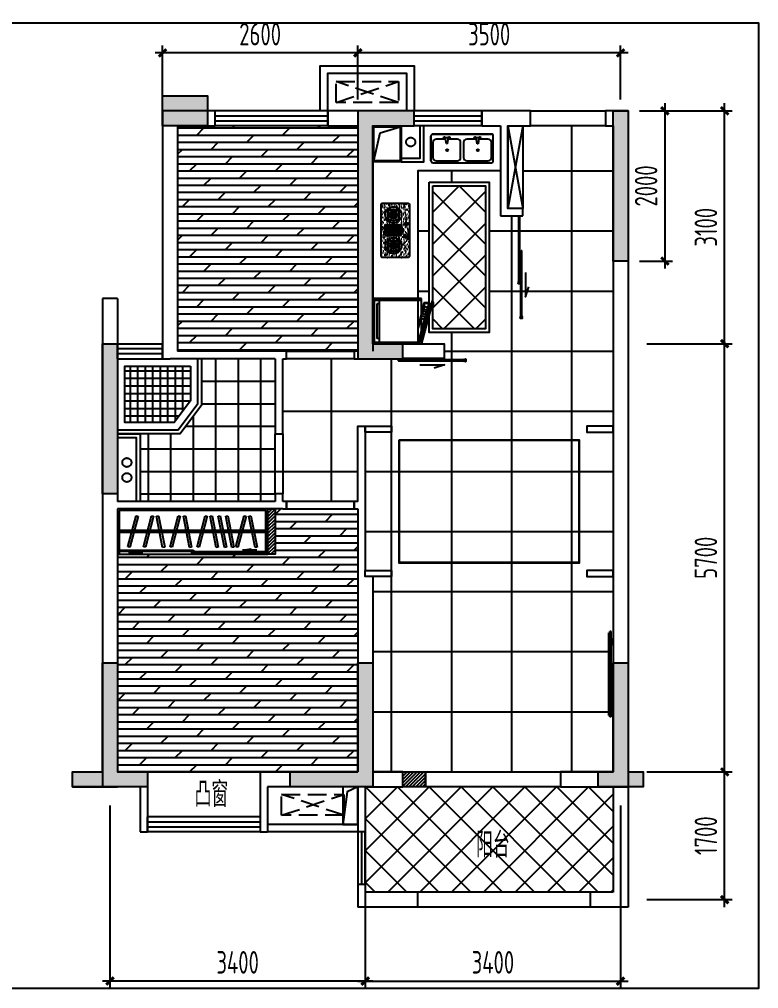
# Model space of a CAD drawing. Header units: millimetres. Extents: x -650 to 31581, y -2936 to 10021.
# Drawn here: x 21736 to 31581, y -2886 to 10017 of the extents above; entities that cross this region are included whole.
import ezdxf

# ---------------------------------------------------------------- set-up
doc = ezdxf.new("R2010")
doc.units = ezdxf.units.MM
doc.header["$LTSCALE"] = 1000
for name, pattern in [('DASH', [0.35, 0.25, -0.1]), ('PS', [3200, 1500, -200, 1500]), ('TRATTEGGIATA2', [0.375, 0.25, -0.125])]:
    doc.linetypes.add(name, pattern=pattern)
doc.layers.get('0').update_dxf_attribs({"linetype": 'CONTINUOUS'})
doc.layers.get('Defpoints').update_dxf_attribs({"color": 6, "linetype": 'CONTINUOUS'})
for name, color, linetype in [('0p-洞填充', 1, 'CONTINUOUS'), ('A-Lvtry', 5, 'CONTINUOUS'), ('A-洞口', 105, 'CONTINUOUS'), ('A-烟气道', 105, 'CONTINUOUS'), ('A-看线', 105, 'CONTINUOUS'), ('A-空调室外机', 5, 'DASH'), ('AE-FLOR', 151, 'CONTINUOUS'), ('DIM', 3, 'CONTINUOUS'), ('P-Furniture(活动家具)', 134, 'CONTINUOUS'), ('PS', 6, 'PS'), ('PUB_HATCH', 8, 'CONTINUOUS'), ('PUB_TEXT', 7, 'CONTINUOUS'), ('WALL', 2, 'CONTINUOUS'), ('WINDOW', 4, 'CONTINUOUS'), ('剪力墙', 6, 'CONTINUOUS'), ('栏杆', 142, 'CONTINUOUS'), ('门', 9, 'CONTINUOUS')]:
    doc.layers.add(name, color=color, linetype=linetype)
doc.layers.add('A-area', color=23, linetype='CONTINUOUS', plot=False)
doc.layers.add('A-FUR', color=8, linetype='CONTINUOUS', plot=False)
doc.styles.get("Standard").update_dxf_attribs({"font": 'tssdeng.shx', "bigfont": 'tssdchn.shx'})
doc.styles.add('ZZ', font='tssdeng.shx', dxfattribs={"width": 0.7, "bigfont": 'tssdchn.shx'})
doc.dimstyles.new('TSSD_100_100', dxfattribs={"dimtxt": 300, "dimasz": 100, "dimexe": 100, "dimexo": 250, "dimgap": 100, "dimtad": 1, "dimdec": 0, "dimzin": 0, "dimdsep": 46, "dimtxsty": 'ZZ', "dimblk": 'ARCHTICK', "dimcen": 0, "dimdle": 100, "dimclrd": 256, "dimclrt": 7, "dimadec": 0, "dimazin": 0, "dimtfac": 1, "dimtdec": 0, "dimtix": 1, "dimtmove": 2, "dimatfit": 3, "dimfxl": 0, "dimtolj": 1, "dimtzin": 0, "dimarcsym": 0})
pattern_1 = [(45, (-2385093.073, -1062799.34), (-22.4506403, 22.4506403), [])]

# ---------------------------------------------------------------- blocks, each defined once
blk = doc.blocks.new('u5g')
at = {"color": 8, "linetype": 'DASH', "ltscale": 20}
for p, q in [((10503, 151826), (10513, 151826)), ((10513, 151826), (10513, 151776)), ((12178, 151814), (10513, 151814)), ((12188, 151826), (12178, 151826)), ((12178, 151826), (12178, 151776)), ((10503, 151776), (10513, 151776)), ((12178, 151789), (10513, 151789)), ((12188, 151776), (12178, 151776))]:
    blk.add_line(p, q, dxfattribs=at)
at = {"color": 8, "ltscale": 20}
for p, q in [((10608, 151503), (10773, 151503)), ((10773, 151503), (10678, 151485)), ((10678, 151485), (10678, 151503)), ((11918, 151531), (12013, 151550)), ((12083, 151531), (11918, 151531)), ((12013, 151550), (12013, 151531))]:
    blk.add_line(p, q, dxfattribs=at)
at = {"linetype": 'DASH', "ltscale": 20}
for points in [[(12208, 152126), (10483, 152126), (10483, 151476), (12208, 151476)], [(10503, 151531), (11355, 151531), (11355, 151511), (10503, 151511)], [(11335, 151511), (12188, 151511), (12188, 151491), (11335, 151491)]]:
    blk.add_lwpolyline(points, close=True, dxfattribs=at)
blk.add_lwpolyline([(12188, 151476), (12188, 152106), (10503, 152106), (10503, 151476)], dxfattribs=at)
at = {"color": 8, "linetype": 'DASH', "ltscale": 20}
for points in [[(10603, 151579), (10697, 152027), (10720, 152022), (10626, 151574)], [(10780, 151579), (10874, 152027), (10897, 152022), (10803, 151574)], [(11001, 151572), (10931, 152024), (10954, 152028), (11025, 151576)], [(11087, 151579), (11181, 152027), (11204, 152022), (11110, 151574)], [(11310, 151572), (11240, 152024), (11263, 152028), (11334, 151576)], [(11397, 151579), (11490, 152027), (11513, 152022), (11420, 151574)], [(11618, 151572), (11547, 152024), (11570, 152028), (11641, 151576)], [(11711, 151572), (11640, 152024), (11663, 152028), (11734, 151576)], [(11797, 151572), (11726, 152024), (11749, 152028), (11820, 151576)], [(11843, 151579), (11936, 152027), (11959, 152022), (11866, 151574)], [(12064, 151572), (11993, 152024), (12016, 152028), (12087, 151576)]]:
    blk.add_lwpolyline(points, close=True, dxfattribs=at)
blk = doc.blocks.new('ktswaj')
at = {"linetype": 'DASH'}
blk.add_lwpolyline([(15990, 179083), (15990, 178253), (16268, 178253), (16268, 179083)], close=True, dxfattribs=at)
for points in [[(15990, 179083), (16268, 178253)], [(15990, 178253), (16268, 179083)]]:
    blk.add_lwpolyline(points, dxfattribs=at)
blk = doc.blocks.new('32Y54')
at = {"linetype": 'DASH', "ltscale": 20}
for p, q in [((-6927, 151563), (-6927, 152666)), ((-6911, 152666), (-6927, 152666)), ((-6911, 151548), (-6911, 152683)), ((-6911, 151548), (-6911, 152683)), ((-6896, 152683), (-6911, 152683)), ((-6896, 151548), (-6896, 152683)), ((-6896, 152590), (-6869, 152491)), ((-6869, 152491), (-6869, 151747)), ((-6896, 151649), (-6869, 151747)), ((-6896, 151548), (-6911, 151548))]:
    blk.add_line(p, q, dxfattribs=at)
at = {"linetype": 'ByBlock', "ltscale": 20}
blk.add_line((-6911, 151563), (-6927, 151563), dxfattribs=at)
blk = doc.blocks.new('$TCHSYS$WIN2D')
for p, q in [((-0.5, 0.5), (0.5, 0.5)), ((-0.5, 0.5), (-0.5, -0.5)), ((0.5, 0.5), (0.5, -0.5)), ((0.5, 0.1667), (-0.5, 0.1667)), ((0.5, -0.1667), (-0.5, -0.1667)), ((-0.5, -0.5), (0.5, -0.5))]:
    blk.add_line(p, q)
blk = doc.blocks.new('A3ktsjw')
at = {"layer": '栏杆'}
for points in [[(-26114, 169535), (-26114, 170135), (-24864, 170135), (-24864, 169535)], [(-26014, 169535), (-26014, 170035), (-24964, 170035), (-24964, 169535)]]:
    blk.add_lwpolyline(points, dxfattribs=at)
at = {"layer": 'A-空调室外机', "extrusion": (0, 0, -1), "zscale": -1, "rotation": 90}
blk.add_blockref('ktswaj', (204157, 153656), dxfattribs=at)
blk = doc.blocks.new('_ArchTick')
at = {"color": 0, "linetype": 'ByBlock', "const_width": 0.4}
blk.add_lwpolyline([(-0.5, -0.5), (0.5, 0.5)], dxfattribs=at)
blk = doc.blocks.new('*D71')
at = {"layer": 'Defpoints', "color": 0, "transparency": 16777216}
for p in [(29743, 8800), (29743, 6800), (30333, 6800)]:
    blk.add_point(p, dxfattribs=at)
at = {"layer": 'DIM', "color": 0, "lineweight": -2, "transparency": 16777216}
for p, q in [((29993, 8800), (30433, 8800)), ((29993, 6800), (30433, 6800))]:
    blk.add_line(p, q, dxfattribs=at)
at = {"layer": 'DIM', "lineweight": -2, "transparency": 16777216}
blk.add_line((30333, 8900), (30333, 6700), dxfattribs=at)
at = {"layer": 'DIM', "lineweight": -2, "transparency": 16777216, "xscale": 100, "yscale": 100, "zscale": 100}
for p, rotation in [((30333, 8800), 90), ((30333, 6800), 270)]:
    blk.add_blockref('_ArchTick', p, dxfattribs=dict(at, rotation=rotation))
at = {"layer": 'DIM', "color": 7, "transparency": 16777216, "insert": (30083, 7800), "char_height": 300, "attachment_point": 5, "rotation": 90, "style": 'ZZ'}
blk.add_mtext('\\A1;2000', dxfattribs=at)
blk = doc.blocks.new('*D72')
at = {"layer": 'Defpoints', "color": 0, "transparency": 16777216}
for p in [(22943, -200), (26343, -200), (22943, -2786)]:
    blk.add_point(p, dxfattribs=at)
at = {"layer": 'DIM', "color": 0, "lineweight": -2, "transparency": 16777216}
for p, q in [((22943, -450), (22943, -2886)), ((26343, -450), (26343, -2886))]:
    blk.add_line(p, q, dxfattribs=at)
at = {"layer": 'DIM', "lineweight": -2, "transparency": 16777216}
blk.add_line((26443, -2786), (22843, -2786), dxfattribs=at)
at = {"layer": 'DIM', "lineweight": -2, "transparency": 16777216, "xscale": 100, "yscale": 100, "zscale": 100, "rotation": 180}
blk.add_blockref('_ArchTick', (22943, -2786), dxfattribs=at)
at = {"layer": 'DIM', "lineweight": -2, "transparency": 16777216, "xscale": 100, "yscale": 100, "zscale": 100}
blk.add_blockref('_ArchTick', (26343, -2786), dxfattribs=at)
at = {"layer": 'DIM', "color": 7, "transparency": 16777216, "insert": (24643, -2536), "char_height": 300, "attachment_point": 5, "style": 'ZZ'}
blk.add_mtext('\\A1;3400', dxfattribs=at)
blk = doc.blocks.new('*D73')
at = {"layer": 'Defpoints', "color": 0, "transparency": 16777216}
for p in [(26343, -200), (29743, -200), (29743, -2786)]:
    blk.add_point(p, dxfattribs=at)
at = {"layer": 'DIM', "color": 0, "lineweight": -2, "transparency": 16777216}
for p, q in [((26343, -450), (26343, -2886)), ((29743, -450), (29743, -2886))]:
    blk.add_line(p, q, dxfattribs=at)
at = {"layer": 'DIM', "lineweight": -2, "transparency": 16777216}
blk.add_line((26243, -2786), (29843, -2786), dxfattribs=at)
at = {"layer": 'DIM', "lineweight": -2, "transparency": 16777216, "xscale": 100, "yscale": 100, "zscale": 100, "rotation": 180}
blk.add_blockref('_ArchTick', (26343, -2786), dxfattribs=at)
at = {"layer": 'DIM', "lineweight": -2, "transparency": 16777216, "xscale": 100, "yscale": 100, "zscale": 100}
blk.add_blockref('_ArchTick', (29743, -2786), dxfattribs=at)
at = {"layer": 'DIM', "color": 7, "transparency": 16777216, "insert": (28043, -2536), "char_height": 300, "attachment_point": 5, "style": 'ZZ'}
blk.add_mtext('\\A1;3400', dxfattribs=at)
blk = doc.blocks.new('*D74')
at = {"layer": 'Defpoints', "color": 0, "transparency": 16777216}
for p in [(29843, 0), (31129, 0), (29843, -1700)]:
    blk.add_point(p, dxfattribs=at)
at = {"layer": 'DIM', "lineweight": -2, "transparency": 16777216}
blk.add_line((31129, -1800), (31129, 100), dxfattribs=at)
at = {"layer": 'DIM', "color": 0, "lineweight": -2, "transparency": 16777216}
for p, q in [((30093, 0), (31229, 0)), ((30093, -1700), (31229, -1700))]:
    blk.add_line(p, q, dxfattribs=at)
at = {"layer": 'DIM', "lineweight": -2, "transparency": 16777216, "xscale": 100, "yscale": 100, "zscale": 100}
for p, rotation in [((31129, 0), 90), ((31129, -1700), 270)]:
    blk.add_blockref('_ArchTick', p, dxfattribs=dict(at, rotation=rotation))
at = {"layer": 'DIM', "color": 7, "transparency": 16777216, "insert": (30879, -850), "char_height": 300, "attachment_point": 5, "rotation": 90, "style": 'ZZ'}
blk.add_mtext('\\A1;1700', dxfattribs=at)
blk = doc.blocks.new('*D75')
at = {"layer": 'Defpoints', "color": 0, "transparency": 16777216}
for p in [(29843, 5700), (31129, 5700), (29843, 0)]:
    blk.add_point(p, dxfattribs=at)
at = {"layer": 'DIM', "color": 0, "lineweight": -2, "transparency": 16777216}
for p, q in [((30093, 5700), (31229, 5700)), ((30093, 0), (31229, 0))]:
    blk.add_line(p, q, dxfattribs=at)
at = {"layer": 'DIM', "lineweight": -2, "transparency": 16777216}
blk.add_line((31129, -100), (31129, 5800), dxfattribs=at)
at = {"layer": 'DIM', "lineweight": -2, "transparency": 16777216, "xscale": 100, "yscale": 100, "zscale": 100}
for p, rotation in [((31129, 5700), 90), ((31129, 0), 270)]:
    blk.add_blockref('_ArchTick', p, dxfattribs=dict(at, rotation=rotation))
at = {"layer": 'DIM', "color": 7, "transparency": 16777216, "insert": (30879, 2850), "char_height": 300, "attachment_point": 5, "rotation": 90, "style": 'ZZ'}
blk.add_mtext('\\A1;5700', dxfattribs=at)
blk = doc.blocks.new('*D76')
at = {"layer": 'Defpoints', "color": 0, "transparency": 16777216}
for p in [(26243, 9571), (26243, 8700), (29743, 8700)]:
    blk.add_point(p, dxfattribs=at)
at = {"layer": 'DIM', "lineweight": -2, "transparency": 16777216}
blk.add_line((29843, 9571), (26143, 9571), dxfattribs=at)
at = {"layer": 'DIM', "color": 0, "lineweight": -2, "transparency": 16777216}
for p, q in [((26243, 8950), (26243, 9671)), ((29743, 8950), (29743, 9671))]:
    blk.add_line(p, q, dxfattribs=at)
at = {"layer": 'DIM', "lineweight": -2, "transparency": 16777216, "xscale": 100, "yscale": 100, "zscale": 100, "rotation": 180}
blk.add_blockref('_ArchTick', (26243, 9571), dxfattribs=at)
at = {"layer": 'DIM', "lineweight": -2, "transparency": 16777216, "xscale": 100, "yscale": 100, "zscale": 100}
blk.add_blockref('_ArchTick', (29743, 9571), dxfattribs=at)
at = {"layer": 'DIM', "color": 7, "transparency": 16777216, "insert": (27993, 9821), "char_height": 300, "attachment_point": 5, "style": 'ZZ'}
blk.add_mtext('\\A1;3500', dxfattribs=at)
blk = doc.blocks.new('*D77')
at = {"layer": 'Defpoints', "color": 0, "transparency": 16777216}
for p in [(23643, 9571), (23643, 8700), (26243, 8700)]:
    blk.add_point(p, dxfattribs=at)
at = {"layer": 'DIM', "lineweight": -2, "transparency": 16777216}
blk.add_line((26343, 9571), (23543, 9571), dxfattribs=at)
at = {"layer": 'DIM', "color": 0, "lineweight": -2, "transparency": 16777216}
for p, q in [((23643, 8950), (23643, 9671)), ((26243, 8950), (26243, 9671))]:
    blk.add_line(p, q, dxfattribs=at)
at = {"layer": 'DIM', "lineweight": -2, "transparency": 16777216, "xscale": 100, "yscale": 100, "zscale": 100, "rotation": 180}
blk.add_blockref('_ArchTick', (23643, 9571), dxfattribs=at)
at = {"layer": 'DIM', "lineweight": -2, "transparency": 16777216, "xscale": 100, "yscale": 100, "zscale": 100}
blk.add_blockref('_ArchTick', (26243, 9571), dxfattribs=at)
at = {"layer": 'DIM', "color": 7, "transparency": 16777216, "insert": (24943, 9821), "char_height": 300, "attachment_point": 5, "style": 'ZZ'}
blk.add_mtext('\\A1;2600', dxfattribs=at)
blk = doc.blocks.new('*D78')
at = {"layer": 'Defpoints', "color": 0, "transparency": 16777216}
for p in [(29843, 8800), (31129, 8800), (29843, 5700)]:
    blk.add_point(p, dxfattribs=at)
at = {"layer": 'DIM', "color": 0, "lineweight": -2, "transparency": 16777216}
for p, q in [((30093, 8800), (31229, 8800)), ((30093, 5700), (31229, 5700))]:
    blk.add_line(p, q, dxfattribs=at)
at = {"layer": 'DIM', "lineweight": -2, "transparency": 16777216}
blk.add_line((31129, 5600), (31129, 8900), dxfattribs=at)
at = {"layer": 'DIM', "lineweight": -2, "transparency": 16777216, "xscale": 100, "yscale": 100, "zscale": 100}
for p, rotation in [((31129, 8800), 90), ((31129, 5700), 270)]:
    blk.add_blockref('_ArchTick', p, dxfattribs=dict(at, rotation=rotation))
at = {"layer": 'DIM', "color": 7, "transparency": 16777216, "insert": (30879, 7250), "char_height": 300, "attachment_point": 5, "rotation": 90, "style": 'ZZ'}
blk.add_mtext('\\A1;3100', dxfattribs=at)
blk = doc.blocks.new('A$C6BCA2219')
at = {"layer": 'P-Furniture(活动家具)'}
for p, q in [((-415, 355), (-415, 25)), ((-415, 25), (-415, 355)), ((-390, 380), (390, 380)), ((390, 380), (-390, 380)), ((415, 25), (415, 355)), ((-390, 0), (390, 0))]:
    blk.add_line(p, q, dxfattribs=at)
at = {"layer": 'P-Furniture(活动家具)', "color": 251}
for p, q in [((-390, 269), (-390, 67)), ((-220, 311), (-348, 311)), ((-210, 249), (-224, 333)), ((-224, 333), (-188, 333)), ((-188, 333), (-198, 249)), ((-62, 311), (-191, 311)), ((-20, 67), (-20, 269)), ((20, 269), (20, 67)), ((189, 311), (62, 311)), ((199, 249), (186, 333)), ((186, 333), (222, 333)), ((222, 333), (212, 249)), ((348, 311), (219, 311)), ((390, 67), (390, 269)), ((-198, 249), (-210, 249)), ((212, 249), (199, 249)), ((-348, 25), (-62, 25)), ((62, 25), (348, 25))]:
    blk.add_line(p, q, dxfattribs=at)
for centre, radius in [((-237, 329), 12.8), ((-175, 330), 12.8), ((173, 329), 12.8), ((235, 330), 12.8), ((-200, 167), 14.8), ((209, 167), 14.8)]:
    blk.add_circle(centre, radius, dxfattribs=at)
at = {"layer": 'P-Furniture(活动家具)'}
for centre, radius, start, end in [((-390, 354), 25.7, 89.8183, 178.9194), ((390, 355), 25.2, 0, 90), ((-390, 26), 25.7, 181.0806, 270.1817), ((390, 25), 25.2, 270, 0)]:
    blk.add_arc(centre, radius, start, end, dxfattribs=at)
at = {"layer": 'P-Furniture(活动家具)', "color": 251}
for centre, start, end in [((-348, 269), 90, 180), ((-62, 269), 0, 90), ((62, 269), 90, 180), ((348, 269), 0, 90), ((-348, 67), 180, 270), ((-62, 67), 270, 0), ((62, 67), 180, 270), ((348, 67), 270, 0)]:
    blk.add_arc(centre, 42, start, end, dxfattribs=at)
blk = doc.blocks.new('A$C558726A8')
at = {"layer": 'P-Furniture(活动家具)'}
h = blk.add_hatch(dxfattribs=at)
h.set_pattern_fill('AR-SAND,_O', color=250)
h.set_pattern_definition([(37.5, (-27199.047, -9670.22), (-1.60003, 48.941324), [0, -38.608, 0, -43.18, 0, -41.275]), (7.5, (-27199.05, -9670.22), (44.95233, 71.68251), [0, -20.828, 0, -34.798, 0, -13.335]), (327.5, (-27230.29, -9670.22), (79.09924, 0.14372), [0, -12.7, 0, -45.72, 0, -59.69]), (317.5, (-27230.29, -9670.22), (76.35565, 22.29293), [0, -6.35, 0, -29.972, 0, -34.29])])
h.paths.add_polyline_path([(-343, 375, 0.414214), (-362, 356), (-362, 20, 0.414214), (-343, 0), (343, 0, 0.414214), (362, 20), (362, 356, 0.414214), (343, 375)])
h.paths.add_polyline_path([(72, 309), (72, 121, -0.414214), (56, 105), (-56, 105, -0.414214), (-72, 121), (-72, 309, -0.414214), (-56, 325), (56, 325, -0.414214)], flags=16)
h.paths.add_polyline_path([(70, 309), (70, 121, -0.414214), (56, 107), (-56, 107, -0.414214), (-70, 121), (-70, 309, -0.414214), (-56, 323), (56, 323, -0.414214)], flags=0)
h.paths.add_polyline_path([(313, 212, -1), (94, 212, -1)], flags=16)
h.paths.add_polyline_path([(311, 212, -1), (96, 212, -1)], flags=0)
h.paths.add_polyline_path([(165, 287), (183, 287, -0.359638), (191, 280), (216, 280, -0.359638), (225, 287), (243, 287, -0.414214), (279, 251, -0.251251), (272, 242), (272, 230, -0.359638), (279, 221), (279, 202, -0.359638), (272, 194), (272, 181, -0.251251), (279, 173, -0.414214), (243, 136), (225, 136, -0.359638), (216, 143), (191, 143, -0.359638), (183, 136), (165, 136, -0.414214), (128, 173, -0.251251), (135, 181), (135, 194, -0.359638), (128, 202), (128, 221, -0.359638), (135, 230), (135, 242, -0.251251), (128, 251, -0.414214)], flags=0)
h.paths.add_polyline_path([(253, 212, -1), (155, 212, -1)], flags=0)
h.paths.add_polyline_path([(243, 212, -1), (165, 212, -1)], flags=0)
h.paths.add_polyline_path([(240, 212, -1), (167, 212, -1)], flags=0)
h.paths.add_polyline_path([(237, 212, -1), (170, 212, -1)], flags=0)
h.paths.add_polyline_path([(175, 219), (190, 218, -0.299124), (204, 226, -0.028861), (205, 226), (212, 240, -0.215015), (224, 233), (215, 221, -0.330841), (215, 203), (224, 190, -0.215015), (212, 183), (205, 197, -0.028861), (204, 197, -0.299124), (190, 206), (175, 205, -0.215015)], flags=0)
h.paths.add_polyline_path([(-96, 212, -1), (-311, 212, -1)], flags=16)
h.paths.add_polyline_path([(-98, 212, -1), (-309, 212, -1)], flags=0)
h.paths.add_polyline_path([(-128, 251, -0.251251), (-135, 242), (-135, 230, -0.359638), (-128, 221), (-128, 202, -0.359638), (-135, 194), (-135, 181, -0.251251), (-128, 173, -0.414214), (-165, 136), (-183, 136, -0.359638), (-191, 143), (-216, 143, -0.359638), (-225, 136), (-243, 136, -0.414214), (-279, 173, -0.251251), (-272, 181), (-272, 194, -0.359638), (-279, 202), (-279, 221, -0.359638), (-272, 230), (-272, 242, -0.251251), (-279, 251, -0.414214), (-243, 287), (-225, 287, -0.359638), (-216, 280), (-191, 280, -0.359638), (-183, 287), (-165, 287, -0.414214)], flags=0)
h.paths.add_polyline_path([(-155, 212, -1), (-253, 212, -1)], flags=0)
h.paths.add_polyline_path([(-165, 212, -1), (-243, 212, -1)], flags=0)
h.paths.add_polyline_path([(-167, 212, -1), (-240, 212, -1)], flags=0)
h.paths.add_polyline_path([(-170, 212, -1), (-237, 212, -1)], flags=0)
h.paths.add_polyline_path([(-175, 219, -0.215015), (-175, 205), (-190, 206, -0.299124), (-204, 197, -0.028861), (-205, 197), (-212, 183, -0.215015), (-224, 190), (-215, 203, -0.330841), (-215, 221), (-224, 233, -0.215015), (-212, 240), (-205, 226, -0.028861), (-204, 226, -0.299124), (-190, 218)], flags=0)
h.paths.add_polyline_path([(103, 41, -1), (64, 41, -1)], flags=16)
h.paths.add_polyline_path([(86, 57), (86, 56, -0.877066), (86, 26), (86, 25, -1), (82, 25), (82, 26, -0.877066), (82, 56), (82, 57, -1)], flags=0)
h.paths.add_polyline_path([(97, 53, -1.000001), (94, 53, -1.000001)], flags=0)
h.paths.add_polyline_path([(102, 41, -1.000001), (100, 41, -1.000001)], flags=0)
h.paths.add_polyline_path([(-64, 41, -1), (-103, 41, -1)], flags=16)
h.paths.add_polyline_path([(-82, 57), (-82, 56, -0.877066), (-82, 26), (-82, 25, -1), (-86, 25), (-86, 26, -0.877066), (-86, 56), (-86, 57, -1)], flags=0)
h.paths.add_polyline_path([(-94, 53, -1.000001), (-97, 53, -1.000001)], flags=0)
h.paths.add_polyline_path([(-100, 41, -1.000001), (-102, 41, -1.000001)], flags=0)
for points in [[(-100, 41, 1), (-102, 41, 1)], [(-97, 54, 1.000001), (-94, 54, 1.000001)], [(94, 54, 1.000001), (97, 54, 1.000001)], [(102, 41, 1), (100, 41, 1)]]:
    blk.add_hatch(color=251, dxfattribs=at).paths.add_polyline_path(points)
at = {"layer": 'P-Furniture(活动家具)', "color": 251}
for p, q in [((-284, 258), (-224, 224)), ((-243, 287), (-225, 287)), ((-243, 280), (-165, 280)), ((-204, 240), (-204, 300)), ((-165, 287), (-183, 287)), ((-123, 258), (-183, 224)), ((-70, 304), (70, 304)), ((-70, 302), (70, 302)), ((-70, 282), (70, 282)), ((-70, 280), (70, 280)), ((-70, 260), (70, 260)), ((123, 258), (183, 224)), ((165, 287), (183, 287)), ((243, 280), (165, 280)), ((204, 240), (204, 300)), ((284, 258), (224, 224)), ((243, 287), (225, 287)), ((-284, 165), (-224, 200)), ((-228, 226), (-280, 256)), ((-228, 198), (-280, 168)), ((-279, 221), (-279, 202)), ((-272, 251), (-272, 173)), ((-243, 143), (-165, 143)), ((-243, 136), (-225, 136)), ((-224, 233), (-212, 240)), ((-215, 221), (-224, 233)), ((-215, 203), (-224, 190)), ((-212, 183), (-224, 190)), ((-211, 224), (-218, 237)), ((-211, 199), (-218, 187)), ((-205, 226), (-212, 240)), ((-205, 197), (-212, 183)), ((-204, 183), (-204, 124)), ((-190, 218), (-175, 219)), ((-190, 206), (-175, 205)), ((-189, 212), (-175, 212)), ((-123, 165), (-183, 200)), ((-165, 136), (-183, 136)), ((-179, 226), (-127, 256)), ((-179, 198), (-127, 168)), ((-175, 219), (-175, 205)), ((-135, 251), (-135, 173)), ((-128, 221), (-128, 202)), ((-70, 258), (70, 258)), ((-70, 238), (70, 238)), ((-70, 236), (70, 236)), ((-70, 216), (70, 216)), ((-70, 214), (70, 214)), ((-70, 194), (70, 194)), ((-70, 192), (70, 192)), ((-70, 172), (70, 172)), ((-70, 170), (70, 170)), ((-70, 150), (70, 150)), ((-70, 148), (70, 148)), ((123, 165), (183, 200)), ((179, 226), (127, 256)), ((179, 198), (127, 168)), ((128, 221), (128, 202)), ((135, 251), (135, 173)), ((243, 143), (165, 143)), ((165, 136), (183, 136)), ((190, 218), (175, 219)), ((175, 219), (175, 205)), ((189, 212), (175, 212)), ((190, 206), (175, 205)), ((204, 183), (204, 124)), ((205, 226), (212, 240)), ((205, 197), (212, 183)), ((211, 224), (218, 237)), ((211, 199), (218, 187)), ((224, 233), (212, 240)), ((212, 183), (224, 190)), ((215, 221), (224, 233)), ((215, 203), (224, 190)), ((284, 165), (224, 200)), ((243, 136), (225, 136)), ((228, 226), (280, 256)), ((228, 198), (280, 168)), ((272, 251), (272, 173)), ((279, 221), (279, 202)), ((-70, 128), (70, 128)), ((-70, 126), (70, 126))]:
    blk.add_line(p, q, dxfattribs=at)
at = {"layer": 'P-Furniture(活动家具)'}
blk.add_lwpolyline([(-343, 0, -0.414214), (-362, 20), (-362, 356, -0.414214), (-343, 375), (343, 375, -0.414214), (362, 356), (362, 20, -0.414214), (343, 0)], format="xyb", close=True, dxfattribs=at)
at = {"layer": 'P-Furniture(活动家具)', "color": 251, "const_width": 0.979}
for points in [[(-204, 240), (-204, 300)], [(204, 240), (204, 300)], [(-228, 226), (-280, 256)], [(-228, 198), (-280, 168)], [(-204, 183), (-204, 124)], [(-179, 226), (-127, 256)], [(-179, 198), (-127, 168)], [(179, 226), (127, 256)], [(179, 198), (127, 168)], [(204, 183), (204, 124)], [(228, 226), (280, 256)], [(228, 198), (280, 168)]]:
    blk.add_lwpolyline(points, dxfattribs=at)
at = {"layer": 'P-Furniture(活动家具)', "color": 251}
for points in [[(-72, 309, -0.414214), (-56, 325), (56, 325, -0.414214), (72, 309), (72, 121, -0.414214), (56, 105), (-56, 105, -0.414214), (-72, 121)], [(-70, 309, -0.414214), (-56, 323), (56, 323, -0.414214), (70, 309), (70, 121, -0.414214), (56, 107), (-56, 107, -0.414214), (-70, 121)], [(-86, 25), (-86, 58, -1), (-82, 58), (-82, 25, -1)], [(86, 25), (86, 58, 1), (82, 58), (82, 25, 1)]]:
    blk.add_lwpolyline(points, format="xyb", close=True, dxfattribs=at)
at = {"layer": 'P-Furniture(活动家具)', "color": 251, "const_width": 0.979}
for points in [[(-204, 226, -1), (-204, 197, -1), (-204, 226, -1)], [(204, 226, 1), (204, 197, 1), (204, 226, 1)]]:
    blk.add_lwpolyline(points, format="xyb", dxfattribs=at)
at = {"layer": 'P-Furniture(活动家具)', "color": 251}
for centre, radius in [((-204, 212), 107), ((-204, 212), 105), ((204, 212), 109), ((204, 212), 107), ((-204, 212), 39.1), ((-204, 212), 36.2), ((-204, 212), 33.3), ((-204, 212), 14.7), ((204, 212), 39.1), ((204, 212), 36.2), ((204, 212), 33.3), ((204, 212), 14.7), ((-84, 41), 19.3), ((-101, 41), 1.44), ((-96, 54), 1.44), ((84, 41), 19.3), ((96, 54), 1.44), ((101, 41), 1.44)]:
    blk.add_circle(centre, radius, dxfattribs=at)
at = {"layer": 'P-Furniture(活动家具)'}
for centre in [(-204, 212), (204, 212)]:
    blk.add_circle(centre, 48.9, dxfattribs=at)
at = {"layer": 'P-Furniture(活动家具)', "color": 251}
for centre, radius, start, end in [((-243, 251), 36.2, 90, 180), ((-243, 251), 29.4, 90, 180), ((-224, 278), 8.76, 12.564, 91.6861), ((-183, 278), 8.76, 88.3139, 167.436), ((-165, 251), 36.2, 0, 90), ((-165, 251), 29.4, 0, 90), ((165, 251), 36.2, 90, 180), ((165, 251), 29.4, 90, 180), ((183, 278), 8.76, 12.564, 91.6861), ((224, 278), 8.76, 88.3139, 167.436), ((243, 251), 36.2, 0, 90), ((243, 251), 29.4, 0, 90), ((-267, 253), 11.8, 189.6676, 246.0824), ((-270, 221), 8.76, 102.564, 181.686), ((-270, 202), 8.76, 178.3139, 257.436), ((-267, 171), 11.8, 113.9176, 170.3324), ((-243, 173), 36.2, 180, 270), ((-243, 173), 29.4, 180, 270), ((-224, 145), 8.76, 268.3139, 347.436), ((-210, 224), 16.7, 95.7306, 144.2694), ((-210, 200), 16.7, 215.7306, 264.2694), ((-183, 145), 8.76, 192.564, 271.6861), ((-190, 212), 16.7, 335.7306, 24.2694), ((-165, 173), 36.2, 270, 0), ((-165, 173), 29.4, 270, 0), ((-140, 253), 11.8, 293.9176, 350.3324), ((-137, 221), 8.76, 358.314, 77.436), ((-137, 202), 8.76, 282.564, 1.6861), ((-140, 171), 11.8, 9.6676, 66.0824), ((140, 253), 11.8, 189.6676, 246.0824), ((137, 221), 8.76, 102.564, 181.686), ((137, 202), 8.76, 178.3139, 257.436), ((140, 171), 11.8, 113.9176, 170.3324), ((165, 173), 36.2, 180, 270), ((165, 173), 29.4, 180, 270), ((190, 212), 16.7, 155.7306, 204.2694), ((183, 145), 8.76, 268.3139, 347.436), ((210, 224), 16.7, 35.7306, 84.2694), ((210, 200), 16.7, 275.7306, 324.2694), ((224, 145), 8.76, 192.564, 271.6861), ((243, 173), 36.2, 270, 0), ((243, 173), 29.4, 270, 0), ((267, 253), 11.8, 293.9176, 350.3324), ((270, 221), 8.76, 358.314, 77.436), ((270, 202), 8.76, 282.564, 1.6861), ((267, 171), 11.8, 9.6676, 66.0824), ((-84, 41), 15.3, 97.4942, 262.5058), ((-84, 41), 15.3, 277.4942, 82.5058), ((84, 41), 15.3, 97.4942, 262.5058), ((84, 41), 15.3, 277.4942, 82.5058)]:
    blk.add_arc(centre, radius, start, end, dxfattribs=at)
blk = doc.blocks.new('A$C2E107800')
at = {"layer": 'P-Furniture(活动家具)'}
for p, q in [((-600, 650), (-600, 0)), ((-600, 650), (0, 650)), ((0, 0), (0, 650)), ((-600, 0), (0, 0)), ((-588, 10), (-592, -5)), ((-28, -141), (-588, 10)), ((-592, -5), (-32, -155)), ((-28, -141), (-32, -155))]:
    blk.add_line(p, q, dxfattribs=at)
at = {"layer": 'P-Furniture(活动家具)', "color": 251, "linetype": 'TRATTEGGIATA2'}
blk.add_line((-580, 650), (-580, 0), dxfattribs=at)
at = {"layer": 'P-Furniture(活动家具)', "color": 251, "linetype": 'Continuous'}
for p, q in [((-20, 650), (-20, 0)), ((-63, -38), (-395, 44)), ((-54, -30), (-356, 43)), ((-66, -95), (-63, -38)), ((-57, -90), (-54, -30))]:
    blk.add_line(p, q, dxfattribs=at)
at = {"layer": 'P-Furniture(活动家具)', "color": 251}
for p, q in [((-20, 640), (-580, 640)), ((-20, 630), (-580, 630)), ((-580, 563), (-580, 44)), ((-20, 563), (-580, 563)), ((-580, 556), (-580, 72)), ((-70, 594), (-530, 594)), ((-530, 563), (-530, 594)), ((-70, 563), (-70, 594)), ((-20, 44), (-20, 563)), ((-580, 44), (-20, 44)), ((-562, 35), (-568, 11)), ((-568, 11), (-66, -124)), ((-562, 35), (-559, 44)), ((-562, 35), (-60, -100)), ((-60, -100), (-66, -124)), ((-45, -155), (-54, -153))]:
    blk.add_line(p, q, dxfattribs=at)
for centre in [(-253, -19), (-189, -35), (-128, -53)]:
    blk.add_circle(centre, 21, dxfattribs=at)
for radius, start, end in [(83.4, 219.8756, 290.1244), (78.4, 225.4644, 284.5356)]:
    blk.add_arc((-73, -77), radius, start, end, dxfattribs=at)

msp = doc.modelspace()

# ---------------------------------------------------------------- hatches: boundary and pattern name
at = {"layer": '0p-洞填充'}
h = msp.add_hatch(dxfattribs=at)
h.set_pattern_fill('ANSI31', color=256, scale=10)
h.set_pattern_definition(pattern_1)
h.paths.add_polyline_path([(25042.9, 2900), (25142.7, 2900), (25142.7, 3500), (25042.9, 3500)])
h = msp.add_hatch(dxfattribs=at)
h.set_pattern_fill('ANSI31', color=256, scale=10)
h.set_pattern_definition(pattern_1)
h.paths.add_polyline_path([(26842.9, 0), (27143.4, 0), (27143.4, -200), (26842.9, -200)])
at = {"layer": 'PUB_HATCH'}
for points in [[(23642.9, 9000), (24242.9, 9000), (24242.9, 8600), (23642.9, 8600)], [(26842.9, 5700), (26442.9, 5700), (26442.9, 8600), (26992.9, 8600), (26992.9, 8800), (26242.9, 8800), (26242.9, 5500), (26442.9, 5500), (26842.9, 5500)], [(29642.9, 8800), (29842.9, 8800), (29842.9, 6800), (29642.9, 6800), (29642.9, 8600)], [(22842.9, 5700), (23042.9, 5700), (23042.9, 3700), (22842.9, 3700), (22842.9, 5500)], [(22442.9, -200), (22442.9, 0), (22842.9, 0), (22842.9, 1450), (23042.9, 1450), (23042.9, 0), (23442.9, 0), (23442.9, -200)], [(26242.9, 0), (26242.9, 1450), (26442.9, 1450), (26442.9, -200), (25342.9, -200), (25342.9, 0)], [(29442.9, -200), (29442.9, 0), (29642.9, 0), (29642.9, 1450), (29842.9, 1450), (29842.9, 0), (30042.9, 0), (30042.9, -200)]]:
    msp.add_hatch(color=256, dxfattribs=at).paths.add_polyline_path(points)
at = {"layer": 'PUB_TEXT'}
h = msp.add_hatch(dxfattribs=at)
h.set_pattern_fill('DOLMIT', color=250, scale=15)
h.paths.add_polyline_path([(26242.9, 8600), (25842.9, 8600), (24342.9, 8600), (23842.9, 8600), (23842.9, 5600), (25242.9, 5600), (25292.9, 5600), (26192.9, 5600), (26242.9, 5600)])
h.paths.add_polyline_path([(26242.9, 3500), (26192.9, 3500), (25292.9, 3500), (25242.9, 3500), (25142.7, 3500), (25142.7, 2900), (25042.9, 2900), (23042.9, 2900), (23042.9, 0), (23442.9, 0), (24942.9, 0), (26242.9, 0)])
h = msp.add_hatch(dxfattribs=at)
h.set_pattern_fill('_USER', color=250, scale=800, double=1, pattern_type=0)
h.set_pattern_definition([(0, (26692.9, 2400), (0, 800), []), (90, (26692.9, 2400), (-800, 5e-14), [])])
edge = h.paths.add_edge_path(flags=16)
edge.add_arc((26692.9, 2400), 1.21, 0, 360)
h.paths.add_polyline_path([(27992.9, 5850), (27193, 5850), (27193, 7850), (27992.9, 7850)])
h.paths.add_polyline_path([(29642.9, 4520), (29292.9, 4520), (29292.9, 4600), (29642.9, 4600), (29642.9, 8600), (29542.9, 8600), (28542.9, 8600), (28442.9, 8600), (28442.9, 7501.3), (28442.9, 7401.3), (28142.9, 7401.3), (28142.9, 8000), (27043, 8000), (27043, 6308), (27043, 5700), (27392.9, 5700), (27392.9, 5502.6), (26842.9, 5502.6), (26842.9, 5500), (26442.9, 5500), (26242.9, 5500), (26192.9, 5500), (25292.9, 5500), (25242.9, 5500), (25242.9, 4500), (25142.9, 4500), (25142.9, 3700), (25242.9, 3700), (25242.9, 3600), (25292.9, 3600), (26192.9, 3600), (26242.9, 3600), (26242.9, 4600), (26342.9, 4600), (26692.9, 4600), (26692.9, 4520), (26342.9, 4520), (26342.9, 2680), (26692.9, 2680), (26692.9, 2600), (26442.9, 2600), (26442.9, 0), (26842.9, 0), (27143.4, 0), (28942.9, 0), (29642.9, 0), (29642.9, 932.3), (29615.6, 833.8), (29615.6, 733.7), (29600.5, 733.7), (29600.5, 748.7), (29585.2, 748.7), (29585.2, 1851.3), (29600.5, 1851.3), (29600.5, 1867.8), (29615.6, 1867.8), (29615.6, 1775.3), (29642.9, 1676.7), (29642.9, 2600), (29292.9, 2600), (29292.9, 2680), (29642.9, 2680)])
h = msp.add_hatch(dxfattribs=at)
h.set_pattern_fill('_USER', color=250, scale=300, angle=45, double=1, pattern_type=0)
h.set_pattern_definition([(45, (27592.94, 7800), (-212.13, 212.13), []), (135, (27592.94, 7800), (-212.13, -212.13), [])])
h.paths.add_polyline_path([(27942.9, 7800), (27243, 7800), (27243, 6269.8), (27248, 6268.5), (27245.8, 6260.5, -0.232798), (27243, 6186.9), (27243, 5900), (27942.9, 5900)])
h = msp.add_hatch(dxfattribs=at)
h.set_pattern_fill('_USER', color=250, scale=300, double=1, pattern_type=0)
h.set_pattern_definition([(0, (24653.63, 5500), (0, 300), []), (90, (24653.63, 5500), (-300, 2e-14), [])])
h.paths.add_polyline_path([(25142.9, 4500), (25142.9, 5500), (24164.4, 5500), (24164.4, 4892), (23878.5, 4502.3), (23342.9, 4502.3), (23342.9, 3600), (25142.9, 3600), (25142.9, 3700)])
h = msp.add_hatch(dxfattribs=at)
h.set_pattern_fill('_USER', color=250, scale=100, double=1, pattern_type=0)
h.set_pattern_definition([(0, (24014.35, 4938.84), (0, 100), []), (90, (24014.35, 4938.84), (-100, 6e-15), [])])
h.paths.add_polyline_path([(24014.4, 5400), (24014.4, 4938.8), (23799.7, 4652.3), (23142.9, 4652.3), (23142.9, 5400)])
h = msp.add_hatch(dxfattribs=at)
h.set_pattern_fill('_USER', color=250, scale=300, angle=45, double=1, pattern_type=0)
h.set_pattern_definition([(45, (28043.13, -200), (-212.13, 212.13), []), (135, (28043.13, -200), (-212.13, -212.13), [])])
h.paths.add_polyline_path([(29642.9, -200), (29442.9, -200), (28942.9, -200), (27143.4, -200), (26842.9, -200), (26342.9, -200), (26342.9, -800), (26342.9, -1500), (26342.9, -1600), (27042.9, -1600), (29342.9, -1600), (29642.9, -1600)])
h.paths.add_polyline_path([(27777.2, -1205.8), (28326.6, -1205.8), (28326.6, -735.3), (27777.2, -735.3)], flags=24)
at = {"layer": '门'}
h = msp.add_hatch(dxfattribs=at)
h.set_pattern_fill('!PYH_GALSSC', color=250, scale=10, angle=360, style=0)
h.set_pattern_definition([(315, (26642.787, 5935.68), (-9.9999, -9.9999), []), (225, (26642.787, 5935.68), (-9.9999, 9.9999), [])])
h.paths.add_polyline_path([(28389.6, 7401.3), (28395.6, 7401.3), (28397.6, 7399.3), (28397.6, 6522.1), (28395.6, 6520.1), (28389.6, 6520.1), (28387.6, 6522.1), (28387.6, 7399.3)])
h = msp.add_hatch(dxfattribs=at)
h.set_pattern_fill('!PYH_GALSSC', color=250, scale=10, angle=360, style=0)
h.set_pattern_definition([(315, (26670.568, 5473.805), (-9.9999, -9.9999), []), (225, (26670.568, 5473.805), (-9.9999, 9.9999), [])])
h.paths.add_polyline_path([(28417.4, 6939.4), (28423.4, 6939.4), (28425.4, 6937.4), (28425.4, 6060.2), (28423.4, 6058.2), (28417.4, 6058.2), (28415.4, 6060.2), (28415.4, 6937.4)])
h = msp.add_hatch(dxfattribs=at)
h.set_pattern_fill('!PYH_GALSSC', color=250, scale=10, angle=360, style=0)
h.set_pattern_definition([(315, (26492.189, 5473.805), (-9.9999, -9.9999), []), (225, (26492.189, 5473.805), (-9.9999, 9.9999), [])])
h.paths.add_polyline_path([(26781.4, 5481.8), (26781.4, 5475.8), (26783.4, 5473.8), (27660.6, 5473.8), (27662.6, 5475.8), (27662.6, 5481.8), (27660.6, 5483.8), (26783.4, 5483.8)])

# ---------------------------------------------------------------- linework, layer by layer
at = {"layer": '0p-洞填充'}
msp.add_line((26342.9, 4600), (26342.9, 2680), dxfattribs=at)
at = {"layer": '0p-洞填充', "elevation": 0}
msp.add_lwpolyline([(26842.9, 5700), (27392.9, 5700), (27392.9, 5502.6), (26842.9, 5502.6)], close=True, dxfattribs=at)
at = {"layer": '0p-洞填充'}
msp.add_lwpolyline([(26242.9, 3600), (26242.9, 4600), (26342.9, 4600)], dxfattribs=at)
for points in [[(26342.9, 4600), (26692.9, 4600), (26692.9, 4520), (26342.9, 4520)], [(29642.9, 4600), (29292.9, 4600), (29292.9, 4520), (29642.9, 4520)], [(25042.9, 3500), (25142.7, 3500), (25142.7, 2900), (25042.9, 2900)], [(26342.9, 2680), (26692.9, 2680), (26692.9, 2600), (26342.9, 2600)], [(29642.9, 2680), (29292.9, 2680), (29292.9, 2600), (29642.9, 2600)], [(26842.9, 0), (27143.4, 0), (27143.4, -200), (26842.9, -200)]]:
    msp.add_lwpolyline(points, close=True, dxfattribs=at)
at = {"layer": 'A-FUR'}
for p, q in [((28242.9, 8600), (28442.9, 7501.3)), ((28442.9, 8600), (28242.9, 7501.3))]:
    msp.add_line(p, q, dxfattribs=at)
msp.add_lwpolyline([(28442.9, 7501.3), (28242.9, 7501.3), (28242.9, 8600), (28442.9, 8600)], close=True, dxfattribs=at)
at = {"layer": 'A-Lvtry', "ltscale": 3}
for points in [[(23042.9, 4502.3), (23878.5, 4502.3), (24164.4, 4892), (24164.4, 5500)], [(23042.9, 4552.3), (23849.7, 4552.3), (24114.4, 4905.5), (24114.4, 5500)]]:
    msp.add_lwpolyline(points, dxfattribs=at)
at = {"layer": 'A-洞口'}
msp.add_lwpolyline([(26042.9, -200), (26042.9, -700), (26242.9, -700), (26242.9, -200)], close=True, dxfattribs=at)
msp.add_lwpolyline([(26242.9, -200), (26100, -265.9), (26042.9, -700)], dxfattribs=at)
at = {"layer": 'A-烟气道'}
for points in [[(26442.9, 8600), (26822.9, 8600), (26822.9, 8120), (26442.9, 8120)], [(26457.9, 8585), (26807.9, 8585), (26807.9, 8135), (26457.9, 8135)]]:
    msp.add_lwpolyline(points, close=True, dxfattribs=at)
msp.add_lwpolyline([(26457.9, 8135), (26540.8, 8507.9), (26807.9, 8585)], dxfattribs=at)
at = {"layer": 'A-看线'}
msp.add_lwpolyline([(24942.9, 0), (23442.9, 0)], dxfattribs=at)
at = {"layer": 'AE-FLOR'}
for points in [[(26242.9, -800), (26242.9, -1500)], [(26342.9, -1500), (26342.9, -800)], [(29342.9, -1600), (27042.9, -1600)], [(29342.9, -1800), (27042.9, -1800)]]:
    msp.add_lwpolyline(points, dxfattribs=at)
at = {"layer": 'Defpoints'}
msp.add_lwpolyline([(11891.5, -2885.7), (11891.5, 9970.6), (31581.3, 9970.6), (31581.3, -2885.7)], close=True, dxfattribs=at)
at = {"layer": 'P-Furniture(活动家具)'}
msp.add_lwpolyline([(28142.9, 8000), (27043, 8000), (27043, 6308), (27043, 6308)], dxfattribs=at)
at = {"layer": 'PS', "ltscale": 0.5}
for centre in [(26947.9, 8385), (23167.9, 4118.4), (23167.9, 3918.4)]:
    msp.add_circle(centre, 60, dxfattribs=at)
at = {"layer": 'PUB_TEXT'}
for points in [[(28542.9, 8800), (29542.9, 8800), (29542.9, 8600), (28542.9, 8600)], [(25292.9, 5600), (26192.9, 5600), (26192.9, 5500), (25292.9, 5500)], [(25142.9, 4500), (25242.9, 4500), (25242.9, 3700), (25142.9, 3700)], [(25292.9, 3500), (26192.9, 3500), (26192.9, 3600), (25292.9, 3600)], [(27143.4, 0), (28942.9, 0), (28942.9, -200), (27143.4, -200)]]:
    msp.add_lwpolyline(points, close=True, dxfattribs=at)
at = {"layer": 'PUB_TEXT', "color": 4}
for points in [[(27193, 7850), (27992.9, 7850), (27992.9, 5850), (27193, 5850)], [(27243, 7800), (27942.9, 7800), (27942.9, 5900), (27243, 5900)]]:
    msp.add_lwpolyline(points, close=True, dxfattribs=at)
at = {"layer": 'PUB_TEXT', "color": 250}
msp.add_lwpolyline([(24014.4, 5400), (24014.4, 4938.8), (23799.7, 4652.3), (23142.9, 4652.3), (23142.9, 5400)], close=True, dxfattribs=at)
at = {"layer": 'PUB_TEXT', "color": 6}
for points in [[(26792.9, 4420), (29192.9, 4420), (29192.9, 2780), (26792.9, 2780)], [(26797.9, 4415), (29187.9, 4415), (29187.9, 2785), (26797.9, 2785)]]:
    msp.add_lwpolyline(points, close=True, dxfattribs=at)
at = {"layer": 'WALL'}
for p, q in [((23642.9, 8800), (23642.9, 5700)), ((24342.9, 8800), (23642.9, 8800)), ((24342.9, 8600), (24342.9, 8800)), ((26342.9, 8800), (25842.9, 8800)), ((25842.9, 8800), (25842.9, 8600)), ((26993, 8800), (26342.9, 8800)), ((26993, 8600), (26993, 8800)), ((28142.9, 8800), (27893, 8800)), ((27893, 8800), (27893, 8600)), ((28542.9, 8800), (28142.9, 8800)), ((28542.9, 8600), (28542.9, 8800)), ((29842.9, 8800), (29542.9, 8800)), ((29542.9, 8800), (29542.9, 8600)), ((29842.9, 8800), (29842.9, -100)), ((23842.9, 8600), (23842.9, 5600)), ((23842.9, 8600), (24342.9, 8600)), ((25842.9, 8600), (26242.9, 8600)), ((26242.9, 8600), (26242.9, 5600)), ((26442.9, 8600), (26442.9, 5600)), ((26442.9, 8600), (26993, 8600)), ((27893, 8600), (28142.9, 8600)), ((28142.9, 8600), (28142.9, 7401.3)), ((28242.9, 8600), (28242.9, 7501.3)), ((28242.9, 8600), (28542.9, 8600)), ((29542.9, 8600), (29642.9, 8600)), ((29642.9, 8600), (29642.9, 0)), ((28442.9, 7501.3), (28242.9, 7501.3)), ((28442.9, 7401.3), (28442.9, 7501.3)), ((28142.9, 7401.3), (28442.9, 7401.3)), ((22842.9, 6300), (22842.9, 5600)), ((23042.9, 6300), (22842.9, 6300)), ((23042.9, 6300), (23042.9, 5700)), ((23042.9, 5700), (23042.9, 5500)), ((23642.9, 5700), (23642.9, 5500)), ((22842.9, 5600), (22842.9, 3600)), ((25242.9, 5600), (23842.9, 5600)), ((25292.9, 5600), (25242.9, 5600)), ((25292.9, 5500), (25292.9, 5600)), ((26242.9, 5600), (26192.9, 5600)), ((26192.9, 5600), (26192.9, 5500)), ((23042.9, 5500), (23042.9, 3600)), ((23642.9, 5500), (23742.9, 5500)), ((25142.9, 5500), (23742.9, 5500)), ((25142.9, 5500), (25142.9, 4500)), ((25242.9, 4500), (25242.9, 5500)), ((25242.9, 5500), (25292.9, 5500)), ((26192.9, 5500), (26342.9, 5500)), ((25142.9, 4500), (25242.9, 4500)), ((25242.9, 3700), (25142.9, 3700)), ((25142.9, 3700), (25142.9, 3600)), ((25242.9, 3600), (25242.9, 3700)), ((22842.9, 3600), (22842.9, -200)), ((25142.9, 3600), (23042.9, 3600)), ((23042.9, 3500), (23042.9, 0)), ((25242.9, 3500), (23042.9, 3500)), ((25292.9, 3600), (25242.9, 3600)), ((25242.9, 3500), (25292.9, 3500)), ((25292.9, 3500), (25292.9, 3600)), ((26242.9, 3600), (26192.9, 3600)), ((26192.9, 3600), (26192.9, 3500)), ((26192.9, 3500), (26242.9, 3500)), ((26242.9, 3500), (26242.9, 0)), ((26442.9, 2600), (26442.9, 0)), ((23442.9, 0), (23042.9, 0)), ((23442.9, 0), (23442.9, -600)), ((24942.9, 0), (24942.9, -600)), ((26242.9, 0), (24942.9, 0)), ((26842.9, 0), (26442.9, 0)), ((26842.9, -200), (26842.9, 0)), ((29642.9, 0), (28942.9, 0)), ((28942.9, 0), (28942.9, -200)), ((29842.9, -100), (29842.9, -1800)), ((23342.9, -200), (22842.9, -200)), ((23342.9, -200), (23342.9, -800)), ((25042.9, -200), (25042.9, -800)), ((26242.9, -200), (25042.9, -200)), ((26242.9, -200), (26242.9, -800)), ((26342.9, -200), (26842.9, -200)), ((26342.9, -200), (26342.9, -800)), ((28942.9, -200), (29642.9, -200)), ((29642.9, -200), (29642.9, -1600)), ((23442.9, -800), (23442.9, -600)), ((24942.9, -600), (24942.9, -800)), ((23342.9, -800), (23442.9, -800)), ((24942.9, -800), (25042.9, -800)), ((26342.9, -800), (26242.9, -800)), ((26242.9, -1500), (26242.9, -1800)), ((26342.9, -1500), (26242.9, -1500)), ((26342.9, -1500), (26342.9, -1600)), ((27042.9, -1600), (26342.9, -1600)), ((27042.9, -1800), (27042.9, -1600)), ((29642.9, -1600), (29342.9, -1600)), ((29342.9, -1800), (29342.9, -1600)), ((27042.9, -1800), (26242.9, -1800)), ((29842.9, -1800), (29342.9, -1800))]:
    msp.add_line(p, q, dxfattribs=at)
for points in [[(26822.9, 8120), (27122.9, 8120), (27122.9, 8600)], [(26822.9, 8170), (27072.9, 8170), (27072.9, 8600)], [(23042.9, 4500), (23342.9, 4500), (23342.9, 3600)], [(23042.9, 4450), (23292.9, 4450), (23292.9, 3600)]]:
    msp.add_lwpolyline(points, dxfattribs=at)
at = {"layer": '剪力墙', "elevation": 0}
for points in [[(23642.9, 9000), (24242.9, 9000), (24242.9, 8600), (23642.9, 8600)], [(26842.9, 5700), (26442.9, 5700), (26442.9, 8600), (26992.9, 8600), (26992.9, 8800), (26242.9, 8800), (26242.9, 5500), (26442.9, 5500), (26842.9, 5500)], [(29642.9, 8800), (29842.9, 8800), (29842.9, 6800), (29642.9, 6800), (29642.9, 8600)], [(22842.9, 5700), (23042.9, 5700), (23042.9, 3700), (22842.9, 3700), (22842.9, 5500)], [(26242.9, 0), (26242.9, 1450), (26442.9, 1450), (26442.9, -200), (25342.9, -200), (25342.9, 0)]]:
    msp.add_lwpolyline(points, close=True, dxfattribs=at)
for points in [[(23842.9, 8600), (23842.9, 8600)], [(29642.9, 8600), (29642.9, 8600)], [(22842.9, 5500), (22842.9, 5500)], [(22442.9, -200), (22442.9, 0), (22842.9, 0), (22842.9, 1450), (23042.9, 1450), (23042.9, 0), (23442.9, 0), (23442.9, -200), (22442.9, -200), (23042.9, -200)], [(29442.9, -200), (29442.9, 0), (29642.9, 0), (29642.9, 1450), (29842.9, 1450), (29842.9, 0), (30042.9, 0), (30042.9, -200), (29442.9, -200), (29842.9, -200)], [(26442.9, 0), (26442.9, 0)]]:
    msp.add_lwpolyline(points, dxfattribs=at)
at = {"layer": '栏杆'}
for points in [[(26242.9, -700), (25042.9, -700)], [(26242.9, -800), (25042.9, -800)], [(26292.9, -800), (26292.9, -1500)]]:
    msp.add_lwpolyline(points, dxfattribs=at)
at = {"layer": '门', "color": 250}
for p, q in [((28385.4, 6502.5), (28399.8, 6518.9)), ((28385.4, 6518.9), (28399, 6502.5)), ((28413.2, 6040.6), (28427.6, 6057)), ((28413.2, 6057), (28426.8, 6040.6)), ((27680.2, 5486.1), (27663.8, 5471.6)), ((27663.8, 5486), (27680.2, 5472.4))]:
    msp.add_line(p, q, dxfattribs=at)
at = {"layer": '门'}
for points in [[(28389.6, 7401.3), (28395.6, 7401.3), (28397.6, 7399.3), (28397.6, 6522.1), (28395.6, 6520.1), (28389.6, 6520.1), (28387.6, 6522.1), (28387.6, 7399.3)], [(28417.4, 6939.4), (28423.4, 6939.4), (28425.4, 6937.4), (28425.4, 6060.2), (28423.4, 6058.2), (28417.4, 6058.2), (28415.4, 6060.2), (28415.4, 6937.4)], [(26781.4, 5481.8), (26781.4, 5475.8), (26783.4, 5473.8), (27660.6, 5473.8), (27662.6, 5475.8), (27662.6, 5481.8), (27660.6, 5483.8), (26783.4, 5483.8)]]:
    msp.add_lwpolyline(points, close=True, dxfattribs=at)
for points in [[(28478.8, 6650), (28478.8, 6323.3), (28522.8, 6458.4)], [(28407.6, 6501.3), (28377.6, 6501.3), (28377.6, 6506.3), (28384.6, 6506.3), (28384.6, 6516.3), (28381.6, 6516.3), (28381.6, 6526.3), (28386.6, 6526.3)], [(28377.6, 6501.3), (28407.6, 6501.3), (28407.6, 6506.3), (28400.6, 6506.3), (28400.6, 6516.3), (28403.6, 6516.3), (28403.6, 6526.3), (28398.6, 6526.3), (28398.6, 6520.1), (28386.6, 6520.1), (28386.6, 6525.1)], [(28406.4, 6502.5), (28378.8, 6502.5), (28378.8, 6505.1), (28385.8, 6505.1), (28385.8, 6517.5), (28382.8, 6517.5), (28382.8, 6525.1), (28385.4, 6525.1), (28385.4, 6518.9), (28399.8, 6518.9), (28399.8, 6525.1), (28402.4, 6525.1), (28402.4, 6517.5), (28399.4, 6517.5), (28399.4, 6505.1), (28406.4, 6505.1), (28406.4, 6502.5), (28378.8, 6502.5)], [(28386.6, 6525.1), (28386.6, 6526.3)], [(28435.4, 6039.4), (28405.4, 6039.4), (28405.4, 6044.4), (28412.4, 6044.4), (28412.4, 6054.4), (28409.4, 6054.4), (28409.4, 6064.4), (28414.4, 6064.4)], [(28405.4, 6039.4), (28435.4, 6039.4), (28435.4, 6044.4), (28428.4, 6044.4), (28428.4, 6054.4), (28431.4, 6054.4), (28431.4, 6064.4), (28426.4, 6064.4), (28426.4, 6058.2), (28414.4, 6058.2), (28414.4, 6063.2)], [(28434.2, 6040.6), (28406.6, 6040.6), (28406.6, 6043.2), (28413.6, 6043.2), (28413.6, 6055.6), (28410.6, 6055.6), (28410.6, 6063.2), (28413.2, 6063.2), (28413.2, 6057), (28427.6, 6057), (28427.6, 6063.2), (28430.2, 6063.2), (28430.2, 6055.6), (28427.2, 6055.6), (28427.2, 6043.2), (28434.2, 6043.2), (28434.2, 6040.6), (28406.6, 6040.6)], [(28414.4, 6063.2), (28414.4, 6064.4)], [(27070.8, 5420.4), (27397.5, 5420.4), (27262.4, 5376.4)], [(27681.4, 5463.8), (27681.4, 5493.8), (27676.4, 5493.8), (27676.4, 5486.8), (27666.4, 5486.8), (27666.4, 5489.8), (27656.4, 5489.8), (27656.4, 5484.8)], [(27681.4, 5493.8), (27681.4, 5463.8), (27676.4, 5463.8), (27676.4, 5470.8), (27666.4, 5470.8), (27666.4, 5467.8), (27656.4, 5467.8), (27656.4, 5472.8), (27662.6, 5472.8), (27662.6, 5484.8), (27657.6, 5484.8)], [(27657.6, 5484.8), (27656.4, 5484.8)], [(27680.2, 5465), (27680.2, 5492.6), (27677.6, 5492.6), (27677.6, 5485.6), (27665.2, 5485.6), (27665.2, 5488.6), (27657.6, 5488.6), (27657.6, 5486), (27663.8, 5486), (27663.8, 5471.6), (27657.6, 5471.6), (27657.6, 5469), (27665.2, 5469), (27665.2, 5472), (27677.6, 5472), (27677.6, 5465), (27680.2, 5465), (27680.2, 5492.6)]]:
    msp.add_lwpolyline(points, dxfattribs=at)

# ---------------------------------------------------------------- block references
at = {"layer": 'A-area'}
msp.add_blockref('A3ktsjw', (51857.2, -160734.8), dxfattribs=at)
at = {"layer": 'A-FUR', "xscale": 1.159400000236928, "yscale": 0.9231000000145286}
msp.add_blockref('u5g', (10889.2, -136927.9), dxfattribs=at)
at = {"layer": 'A-FUR', "color": 8, "linetype": 'DASH', "ltscale": 0.4}
msp.add_blockref('32Y54', (36511.8, -150814.8), dxfattribs=at)
at = {"layer": 'A-空调室外机', "extrusion": (0, 0, -1), "zscale": -1, "rotation": 90}
msp.add_blockref('ktswaj', (153025, -16568.4), dxfattribs=at)
at = {"layer": 'P-Furniture(活动家具)', "color": 251}
msp.add_blockref('A$C6BCA2219', (27632.9, 8110), dxfattribs=at)
at = {"layer": 'P-Furniture(活动家具)', "rotation": 90}
for name, p in [('A$C558726A8', (26930.4, 7210, 0)), ('A$C2E107800', (27092.9, 6300, 0))]:
    msp.add_blockref(name, p, dxfattribs=at)
at = {"layer": 'WINDOW', "rotation": 180}
for p, xscale, yscale, zscale in [((25092.9, 8700), 1500, 200, 1500), ((27443, 8700), 900, 200, 900), ((23342.9, 5600), -600, 200, -600), ((24192.9, -700), 1500, -200, 1500)]:
    msp.add_blockref('$TCHSYS$WIN2D', p, dxfattribs=dict(at, xscale=xscale, yscale=yscale, zscale=zscale))

# ---------------------------------------------------------------- texts
at = {"layer": 'PUB_TEXT', "width": 0.7}
for s, p in [('凸窗', (24069, -467.4)), ('阳台', (27818.4, -1140.7))]:
    msp.add_text(s, height=337.59, dxfattribs=at).set_placement(p)

# ---------------------------------------------------------------- dimensions: what is measured, and where the dimension line sits
at = {"layer": 'DIM'}
for base, p1, p2, picture, middle in [((23642.9, 9570.6), (26242.9, 8700), (23642.9, 8700), '*D77', (24942.9, 9820.6)), ((26242.9, 9570.6), (29742.9, 8700), (26242.9, 8700), '*D76', (27992.9, 9820.6)), ((22942.9, -2785.7), (26342.9, -200), (22942.9, -200), '*D72', (24642.9, -2535.7)), ((29742.9, -2785.7), (26342.9, -200), (29742.9, -200), '*D73', (28042.9, -2535.7))]:
    dim = msp.add_linear_dim(base=base, p1=p1, p2=p2, dimstyle='TSSD_100_100', dxfattribs=at)
    dim.commit()
    dim.dimension.update_dxf_attribs({"geometry": picture, "text_midpoint": middle})
for base, p1, p2, picture, middle in [((30332.8, 6800), (29742.9, 8800), (29742.9, 6800), '*D71', (30082.8, 7800)), ((31129.4, 8800), (29842.9, 5700), (29842.9, 8800), '*D78', (30879.4, 7250)), ((31129.4, 5700), (29842.9, 0), (29842.9, 5700), '*D75', (30879.4, 2850)), ((31129.4, 0), (29842.9, -1700), (29842.9, 0), '*D74', (30879.4, -850))]:
    dim = msp.add_linear_dim(base=base, p1=p1, p2=p2, angle=90, dimstyle='TSSD_100_100', dxfattribs=at)
    dim.commit()
    dim.dimension.update_dxf_attribs({"geometry": picture, "text_midpoint": middle})

doc.saveas('drawing.dxf')
